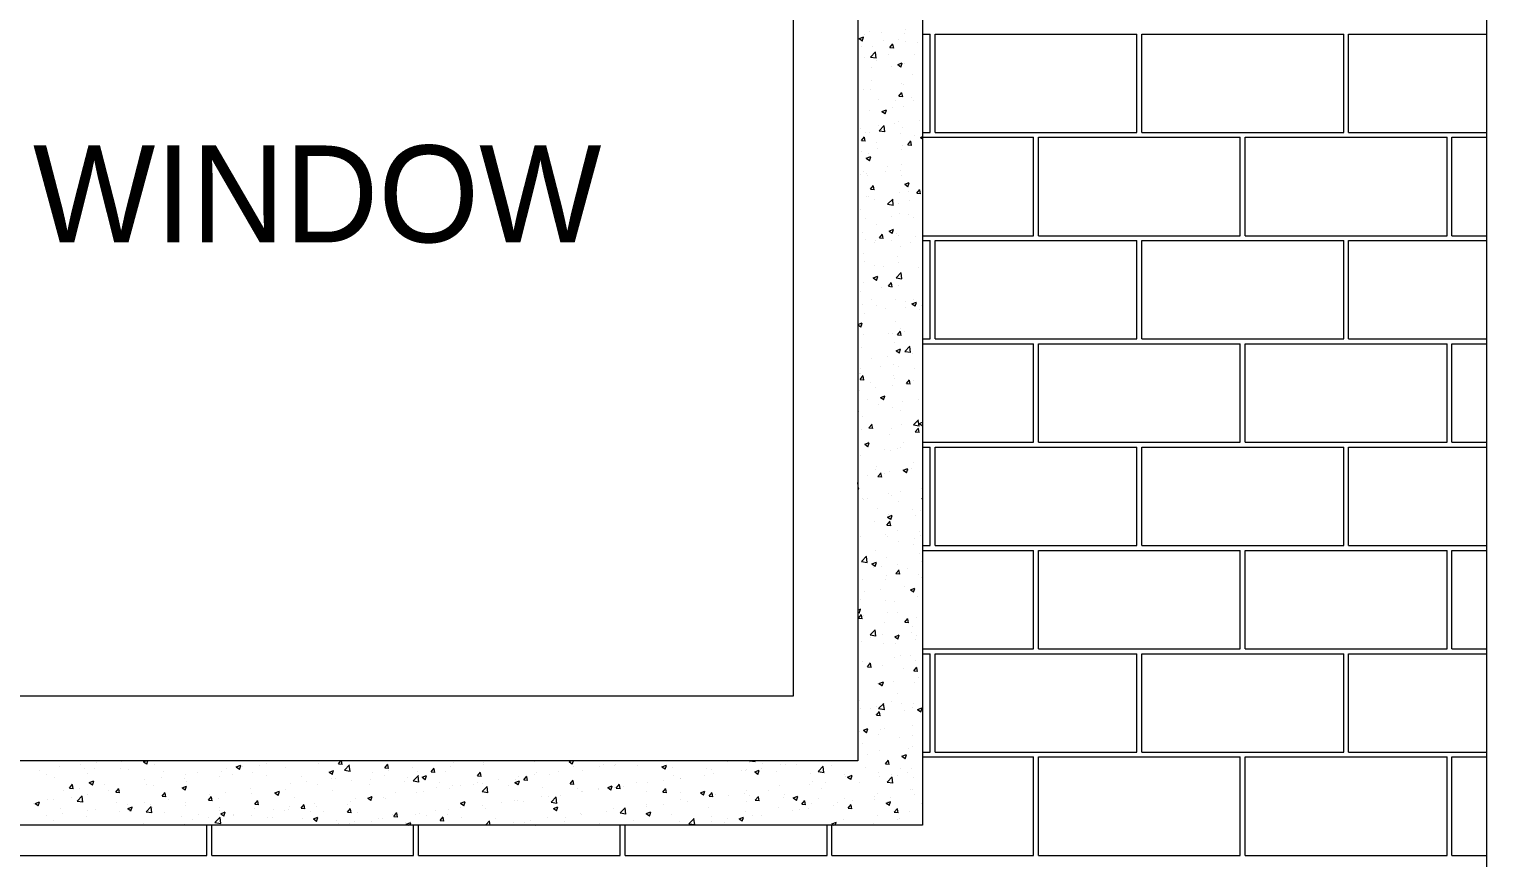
# Model space of a CAD drawing. Header units: metres. Extents: x -1560643 to -1560434, y 43491 to 43663.
# Drawn here: x -1560586.58 to -1560583.197, y 43504.627 to 43506.552 of the extents above; entities that cross this region are included whole.
import ezdxf

# ---------------------------------------------------------------- set-up
doc = ezdxf.new("R2010")
doc.units = ezdxf.units.M
doc.header["$LTSCALE"] = 750
doc.header["$MEASUREMENT"] = 0
doc.layers.get('0').update_dxf_attribs({"lineweight": 5})
doc.layers.add('BLK_1_FLR_0_DRINKING_WATER', color=7, linetype='Continuous', lineweight=5)
doc.styles.add('Romantic', font='GOTHIC.TTF')

# ---------------------------------------------------------------- blocks, each defined once
blk = doc.blocks.new('A$C52BB42CC')
for p, q in [((2362.94, 513.66), (2362.94, 713.45)), ((2305.47, 676.49), (2305.47, 570.26)), ((2311.37, 676.49), (2311.37, 564.36)), ((2299.57, 670.59), (2299.57, 576.16)), ((2306.12, 636.66), (2306.12, 636.66)), ((2306.55, 636.89), (2306.55, 636.89)), ((2307.6, 636.85), (2307.6, 636.85)), ((2309.7, 636.75), (2309.7, 636.75)), ((2309.83, 637.14), (2309.83, 637.14)), ((2311.37, 636.7), (2312.09, 636.7)), ((2312.09, 627.7), (2312.09, 636.7)), ((2312.53, 636.7), (2330.97, 636.7)), ((2312.53, 627.7), (2312.53, 636.7)), ((2330.97, 627.7), (2330.97, 636.7)), ((2331.42, 636.7), (2349.86, 636.7)), ((2331.42, 627.7), (2331.42, 636.7)), ((2349.86, 627.7), (2349.86, 636.7)), ((2350.3, 636.7), (2362.94, 636.7)), ((2350.3, 627.7), (2350.3, 636.7)), ((2305.58, 636.28), (2306, 636.44)), ((2305.58, 636.28), (2305.88, 636.08)), ((2305.77, 635.58), (2305.77, 635.58)), ((2305.87, 636.05), (2305.99, 636.41)), ((2306.78, 635.57), (2306.78, 635.57)), ((2307.79, 636.09), (2307.79, 636.09)), ((2308.4, 635.46), (2308.68, 635.8)), ((2308.4, 635.46), (2308.75, 635.43)), ((2308.75, 635.4), (2308.68, 635.77)), ((2309.21, 636.17), (2309.21, 636.17)), ((2309.81, 635.99), (2309.81, 635.99)), ((2310.94, 635.96), (2310.94, 635.96)), ((2306.04, 634.52), (2306.04, 634.52)), ((2306.63, 634.59), (2307.09, 635.07)), ((2306.63, 634.59), (2307.15, 634.51)), ((2307.15, 634.48), (2307.08, 635.04)), ((2307.19, 634.28), (2307.19, 634.28)), ((2308.28, 634.82), (2308.28, 634.82)), ((2309.11, 633.9), (2309.52, 634.06)), ((2309.39, 633.68), (2309.51, 634.03)), ((2309.74, 634.02), (2309.74, 634.02)), ((2310.63, 634.87), (2310.63, 634.87)), ((2306.71, 633.61), (2306.71, 633.61)), ((2308.52, 633.75), (2308.52, 633.75)), ((2309.11, 633.9), (2309.4, 633.71)), ((2310.45, 632.98), (2310.45, 632.98)), ((2306, 631.62), (2306, 631.62)), ((2306.64, 631.64), (2306.64, 631.64)), ((2306.73, 632.49), (2306.73, 632.49)), ((2309.22, 631.02), (2309.5, 631.36)), ((2309.44, 632.22), (2309.44, 632.22)), ((2309.57, 630.96), (2309.5, 631.33)), ((2309.67, 632.06), (2309.67, 632.06)), ((2307.37, 630.74), (2307.37, 630.74)), ((2308.9, 630.65), (2308.9, 630.65)), ((2309.22, 631.02), (2309.57, 630.99)), ((2309.6, 630.09), (2309.6, 630.09)), ((2310.38, 630.85), (2310.38, 630.85)), ((2310.52, 630.61), (2310.52, 630.61)), ((2306.57, 629.68), (2306.57, 629.68)), ((2307.67, 629.62), (2308.08, 629.78)), ((2307.67, 629.62), (2307.96, 629.43)), ((2307.96, 629.4), (2308.08, 629.75)), ((2308.62, 629.95), (2308.62, 629.95)), ((2309.2, 628.69), (2309.2, 628.69)), ((2311.06, 628.81), (2311.06, 628.81)), ((2305.75, 628.1), (2305.75, 628.1)), ((2306.2, 627.74), (2306.2, 627.74)), ((2306.49, 627.71), (2306.49, 627.71)), ((2307.35, 628.32), (2307.35, 628.32)), ((2307.41, 627.86), (2307.87, 628.34)), ((2307.41, 627.86), (2307.93, 627.78)), ((2307.93, 627.76), (2307.86, 628.32)), ((2308.83, 628.52), (2308.83, 628.52)), ((2309.35, 627.61), (2309.35, 627.61)), ((2309.52, 628.13), (2309.52, 628.13)), ((2310.61, 627.4), (2310.61, 627.4)), ((2311.37, 627.7), (2312.09, 627.7)), ((2312.53, 627.7), (2330.97, 627.7)), ((2331.42, 627.7), (2349.86, 627.7)), ((2350.3, 627.7), (2362.94, 627.7)), ((2305.8, 626.95), (2306.09, 627.29)), ((2305.8, 626.95), (2306.16, 626.92)), ((2305.8, 626), (2305.8, 626)), ((2306.15, 626.89), (2306.08, 627.26)), ((2307.17, 626.81), (2307.17, 626.81)), ((2307.27, 626.19), (2307.27, 626.19)), ((2309.45, 626.16), (2309.45, 626.16)), ((2309.51, 626.49), (2309.51, 626.49)), ((2310.04, 626.58), (2310.32, 626.92)), ((2310.04, 626.58), (2310.39, 626.55)), ((2310.38, 626.52), (2310.32, 626.89)), ((2311.19, 627.25), (2311.37, 627.32)), ((2311.19, 627.25), (2311.37, 627.13)), ((2311.37, 627.26), (2321.53, 627.26)), ((2321.53, 618.26), (2321.53, 627.26)), ((2321.97, 627.26), (2340.41, 627.26)), ((2321.97, 618.26), (2321.97, 627.26)), ((2340.41, 618.26), (2340.41, 627.26)), ((2340.86, 627.26), (2359.3, 627.26)), ((2340.86, 618.26), (2340.86, 627.26)), ((2359.3, 618.26), (2359.3, 627.26)), ((2359.74, 627.26), (2362.94, 627.26)), ((2359.74, 618.26), (2359.74, 627.26)), ((2306.23, 625.34), (2306.65, 625.5)), ((2306.23, 625.34), (2306.53, 625.15)), ((2306.42, 625.75), (2306.42, 625.75)), ((2306.52, 625.12), (2306.64, 625.47)), ((2309.42, 624.74), (2309.42, 624.74)), ((2305.72, 623.86), (2305.72, 623.86)), ((2305.98, 624.15), (2305.98, 624.15)), ((2306.29, 623.93), (2306.29, 623.93)), ((2306.35, 623.78), (2306.35, 623.78)), ((2307.96, 624.16), (2307.96, 624.16)), ((2308.2, 624.59), (2308.2, 624.59)), ((2309.38, 624.2), (2309.38, 624.2)), ((2309.44, 623.8), (2309.44, 623.8)), ((2311.35, 624.46), (2311.35, 624.46)), ((2306.62, 622.51), (2306.91, 622.85)), ((2306.62, 622.51), (2306.98, 622.48)), ((2306.97, 622.45), (2306.9, 622.82)), ((2309.31, 622.23), (2309.31, 622.23)), ((2309.76, 622.97), (2310.17, 623.13)), ((2309.76, 622.97), (2310.05, 622.77)), ((2310.05, 622.74), (2310.16, 623.1)), ((2310.13, 622.32), (2310.13, 622.32)), ((2310.86, 622.14), (2311.14, 622.48)), ((2310.86, 622.14), (2311.21, 622.11)), ((2311.2, 622.08), (2311.14, 622.45)), ((2306.28, 621.82), (2306.28, 621.82)), ((2306.4, 621.83), (2306.4, 621.83)), ((2307.03, 621.59), (2307.03, 621.59)), ((2308.19, 621.14), (2308.65, 621.61)), ((2308.19, 621.14), (2308.72, 621.05)), ((2308.71, 621.03), (2308.65, 621.59)), ((2309.18, 621.22), (2309.18, 621.22)), ((2310.18, 621.46), (2310.18, 621.46)), ((2305.74, 620.63), (2305.74, 620.63)), ((2306.21, 619.85), (2306.21, 619.85)), ((2307.15, 619.33), (2307.15, 619.33)), ((2308.58, 619.99), (2308.58, 619.99)), ((2309.24, 620.27), (2309.24, 620.27)), ((2310.06, 620.19), (2310.06, 620.19)), ((2310.59, 619.93), (2310.59, 619.93)), ((2305.88, 618.58), (2305.88, 618.58)), ((2307.44, 618.07), (2307.73, 618.41)), ((2307.44, 618.07), (2307.79, 618.04)), ((2307.79, 618.01), (2307.72, 618.38)), ((2308.32, 618.69), (2308.73, 618.85)), ((2308.32, 618.69), (2308.61, 618.49)), ((2308.61, 618.46), (2308.73, 618.82)), ((2309.03, 618.44), (2309.03, 618.44)), ((2309.17, 618.31), (2309.17, 618.31)), ((2310.74, 618.16), (2310.74, 618.16)), ((2311.37, 618.26), (2321.53, 618.26)), ((2321.97, 618.26), (2340.41, 618.26)), ((2340.86, 618.26), (2359.3, 618.26)), ((2359.74, 618.26), (2362.94, 618.26)), ((2305.96, 616.68), (2305.96, 616.68)), ((2306.14, 617.89), (2306.14, 617.89)), ((2307.03, 617.67), (2307.03, 617.67)), ((2307.12, 617.78), (2307.12, 617.78)), ((2308.5, 617.86), (2308.5, 617.86)), ((2309.4, 617.27), (2309.4, 617.27)), ((2310.27, 617.65), (2310.27, 617.65)), ((2311.37, 617.82), (2312.09, 617.82)), ((2312.09, 608.82), (2312.09, 617.82)), ((2312.53, 617.82), (2330.97, 617.82)), ((2312.53, 608.82), (2312.53, 617.82)), ((2330.97, 608.82), (2330.97, 617.82)), ((2331.42, 617.82), (2349.86, 617.82)), ((2331.42, 608.82), (2331.42, 617.82)), ((2349.86, 608.82), (2349.86, 617.82)), ((2350.3, 617.82), (2362.94, 617.82)), ((2350.3, 608.82), (2350.3, 617.82)), ((2305.47, 615.34), (2305.47, 615.34)), ((2306.06, 615.93), (2306.06, 615.93)), ((2306.95, 615.53), (2306.95, 615.53)), ((2307.85, 615.44), (2307.85, 615.44)), ((2309.09, 616.34), (2309.09, 616.34)), ((2309.19, 615.83), (2309.19, 615.83)), ((2306.88, 614.41), (2307.3, 614.57)), ((2306.88, 614.41), (2307.18, 614.21)), ((2307.17, 614.18), (2307.29, 614.54)), ((2308.97, 614.41), (2309.43, 614.89)), ((2308.97, 614.41), (2309.5, 614.33)), ((2309.02, 614.38), (2309.02, 614.38)), ((2309.49, 614.31), (2309.43, 614.87)), ((2311, 615.31), (2311, 615.31)), ((2305.72, 613.16), (2305.72, 613.16)), ((2305.99, 613.96), (2305.99, 613.96)), ((2307.63, 613.5), (2307.63, 613.5)), ((2308.26, 613.64), (2308.54, 613.97)), ((2308.26, 613.64), (2308.61, 613.6)), ((2308.61, 613.58), (2308.54, 613.95)), ((2309.16, 613.75), (2309.16, 613.75)), ((2311.36, 613.99), (2311.36, 613.99)), ((2305.92, 612), (2305.92, 612)), ((2306.7, 612.43), (2306.7, 612.43)), ((2307.13, 611.86), (2307.13, 611.86)), ((2307.95, 611.63), (2307.95, 611.63)), ((2308.95, 612.41), (2308.95, 612.41)), ((2309.81, 611.66), (2309.81, 611.66)), ((2309.85, 612.29), (2309.85, 612.29)), ((2310.41, 612.03), (2310.82, 612.19)), ((2310.41, 612.03), (2310.7, 611.84)), ((2310.57, 612.45), (2310.57, 612.45)), ((2310.7, 611.81), (2310.82, 612.16)), ((2311.1, 611.5), (2311.1, 611.5)), ((2311.29, 611.86), (2311.29, 611.86)), ((2305.47, 610.14), (2305.86, 610.29)), ((2305.47, 610.12), (2305.74, 609.93)), ((2305.74, 609.9), (2305.86, 610.26)), ((2305.85, 610.03), (2305.85, 610.03)), ((2306.08, 611.17), (2306.08, 611.17)), ((2308.88, 610.45), (2308.88, 610.45)), ((2305.53, 609.43), (2305.53, 609.43)), ((2305.95, 609.21), (2305.95, 609.21)), ((2308.26, 609.34), (2308.26, 609.34)), ((2308.68, 609.29), (2308.68, 609.29)), ((2309.08, 609.2), (2309.36, 609.54)), ((2309.08, 609.2), (2309.43, 609.17)), ((2309.43, 609.14), (2309.36, 609.51)), ((2309.39, 609.8), (2309.39, 609.8)), ((2309.73, 609.53), (2309.73, 609.53)), ((2311.37, 608.82), (2312.09, 608.82)), ((2312.53, 608.82), (2330.97, 608.82)), ((2331.42, 608.82), (2349.86, 608.82)), ((2350.3, 608.82), (2362.94, 608.82)), ((2305.78, 608.07), (2305.78, 608.07)), ((2308.81, 608.48), (2308.81, 608.48)), ((2308.97, 607.75), (2309.38, 607.91)), ((2308.97, 607.75), (2309.26, 607.56)), ((2309.26, 607.53), (2309.38, 607.88)), ((2309.76, 607.68), (2310.22, 608.16)), ((2309.76, 607.68), (2310.28, 607.6)), ((2310.28, 607.58), (2310.21, 608.14)), ((2310.42, 607.5), (2310.42, 607.5)), ((2311.37, 608.38), (2321.53, 608.38)), ((2321.53, 599.38), (2321.53, 608.38)), ((2321.97, 608.38), (2340.41, 608.38)), ((2321.97, 599.38), (2321.97, 608.38)), ((2340.41, 599.38), (2340.41, 608.38)), ((2340.86, 608.38), (2359.3, 608.38)), ((2340.86, 599.38), (2340.86, 608.38)), ((2359.3, 599.38), (2359.3, 608.38)), ((2359.74, 608.38), (2362.94, 608.38)), ((2359.74, 599.38), (2359.74, 608.38)), ((2305.71, 606.1), (2305.71, 606.1)), ((2306.7, 607.01), (2306.7, 607.01)), ((2307.53, 606.28), (2307.53, 606.28)), ((2308.18, 607.2), (2308.18, 607.2)), ((2308.74, 606.52), (2308.74, 606.52)), ((2309.14, 606.27), (2309.14, 606.27)), ((2310.68, 606.15), (2310.68, 606.15)), ((2305.62, 605.62), (2305.62, 605.62)), ((2305.67, 605.13), (2305.95, 605.47)), ((2305.67, 605.13), (2306.02, 605.1)), ((2305.7, 605.68), (2305.7, 605.68)), ((2306.01, 605.07), (2305.94, 605.44)), ((2306.63, 604.87), (2306.63, 604.87)), ((2308.77, 605.49), (2308.77, 605.49)), ((2308.86, 605.17), (2308.86, 605.17)), ((2309.9, 604.76), (2310.18, 605.1)), ((2309.9, 604.76), (2310.25, 604.73)), ((2310.25, 604.7), (2310.18, 605.07)), ((2310.56, 604.98), (2310.56, 604.98)), ((2305.63, 604.14), (2305.63, 604.14)), ((2307.12, 604.39), (2307.12, 604.39)), ((2307.54, 603.47), (2307.95, 603.63)), ((2307.54, 603.47), (2307.83, 603.28)), ((2307.82, 603.25), (2307.94, 603.6)), ((2308.66, 604.55), (2308.66, 604.55)), ((2305.56, 602.17), (2305.56, 602.17)), ((2306.36, 603.28), (2306.36, 603.28)), ((2307.31, 602.84), (2307.31, 602.84)), ((2308.59, 602.59), (2308.59, 602.59)), ((2309.37, 602.32), (2309.37, 602.32)), ((2309.51, 603.15), (2309.51, 603.15)), ((2311.04, 603.33), (2311.04, 603.33)), ((2305.93, 601.73), (2305.93, 601.73)), ((2306.48, 600.69), (2306.77, 601.03)), ((2306.48, 600.69), (2306.84, 600.66)), ((2306.83, 600.63), (2306.76, 601)), ((2309.49, 601), (2309.49, 601)), ((2310.54, 600.96), (2311, 601.44)), ((2310.54, 600.96), (2311.06, 600.88)), ((2310.96, 601.2), (2310.96, 601.2)), ((2311.06, 600.85), (2310.99, 601.41)), ((2311.06, 601.1), (2311.37, 601.22)), ((2311.06, 601.1), (2311.35, 600.9)), ((2311.35, 600.87), (2311.37, 600.94)), ((2305.49, 600.21), (2305.49, 600.21)), ((2305.76, 600.51), (2305.76, 600.51)), ((2306.1, 599.2), (2306.51, 599.35)), ((2306.45, 599.47), (2306.45, 599.47)), ((2308.36, 600.13), (2308.36, 600.13)), ((2308.52, 600.62), (2308.52, 600.62)), ((2310.72, 600.32), (2311, 600.66)), ((2310.72, 600.32), (2311.07, 600.29)), ((2311.06, 600.26), (2311, 600.63)), ((2311.37, 599.38), (2321.53, 599.38)), ((2321.97, 599.38), (2340.41, 599.38)), ((2340.86, 599.38), (2359.3, 599.38)), ((2359.74, 599.38), (2362.94, 599.38)), ((2305.68, 598.21), (2305.68, 598.21)), ((2306.1, 599.2), (2306.39, 599)), ((2306.39, 598.97), (2306.51, 599.32)), ((2307.93, 598.68), (2307.93, 598.68)), ((2308.45, 598.66), (2308.45, 598.66)), ((2309.13, 598.8), (2309.13, 598.8)), ((2309.41, 598.87), (2309.41, 598.87)), ((2309.6, 599.34), (2309.6, 599.34)), ((2311.37, 598.93), (2312.09, 598.93)), ((2312.09, 589.93), (2312.09, 598.93)), ((2312.53, 598.93), (2330.97, 598.93)), ((2312.53, 589.93), (2312.53, 598.93)), ((2330.97, 589.93), (2330.97, 598.93)), ((2331.42, 598.93), (2349.86, 598.93)), ((2331.42, 589.93), (2331.42, 598.93)), ((2349.86, 589.93), (2349.86, 598.93)), ((2350.3, 598.93), (2362.94, 598.93)), ((2350.3, 589.93), (2350.3, 598.93)), ((2307.1, 596.92), (2307.1, 596.92)), ((2307.18, 597.13), (2307.18, 597.13)), ((2308.38, 596.7), (2308.38, 596.7)), ((2309.62, 596.82), (2310.04, 596.98)), ((2309.62, 596.82), (2309.92, 596.62)), ((2309.91, 596.59), (2310.03, 596.95)), ((2310.09, 596.84), (2310.09, 596.84)), ((2310.33, 597), (2310.33, 597)), ((2310.54, 597.51), (2310.54, 597.51)), ((2311.36, 597.07), (2311.36, 597.07)), ((2305.47, 595.67), (2305.48, 595.69)), ((2305.54, 595.11), (2305.48, 595.67)), ((2306.38, 596.35), (2306.38, 596.35)), ((2307.3, 596.25), (2307.59, 596.59)), ((2307.3, 596.25), (2307.66, 596.22)), ((2307.65, 596.19), (2307.58, 596.56)), ((2307.86, 596.54), (2307.86, 596.54)), ((2305.47, 595.14), (2305.55, 595.13)), ((2305.91, 594.26), (2305.91, 594.26)), ((2306.03, 594.11), (2306.03, 594.11)), ((2306.31, 594.22), (2306.31, 594.22)), ((2308.3, 594.73), (2308.3, 594.73)), ((2308.54, 594.51), (2308.54, 594.51)), ((2309.35, 594.85), (2309.35, 594.85)), ((2311.29, 595.11), (2311.29, 595.11)), ((2311.32, 594.23), (2311.37, 594.28)), ((2311.32, 594.23), (2311.37, 594.23)), ((2307.28, 593.32), (2307.28, 593.32)), ((2308.19, 592.54), (2308.6, 592.7)), ((2308.23, 592.77), (2308.23, 592.77)), ((2309.18, 593.98), (2309.18, 593.98)), ((2310.43, 593.19), (2310.43, 593.19)), ((2311.21, 593.14), (2311.21, 593.14)), ((2306.99, 592.18), (2306.99, 592.18)), ((2308.12, 591.81), (2308.41, 592.15)), ((2308.12, 591.81), (2308.47, 591.78)), ((2308.19, 592.54), (2308.48, 592.34)), ((2308.47, 591.75), (2308.4, 592.12)), ((2308.47, 592.31), (2308.59, 592.67)), ((2310.71, 592.67), (2310.71, 592.67)), ((2305.67, 590.74), (2305.67, 590.74)), ((2308.01, 590.98), (2308.01, 590.98)), ((2308.16, 590.8), (2308.16, 590.8)), ((2309.11, 591.33), (2309.11, 591.33)), ((2309.16, 590.35), (2309.16, 590.35)), ((2310.52, 590.03), (2310.52, 590.03)), ((2310.64, 590.54), (2310.64, 590.54)), ((2311.14, 591.18), (2311.14, 591.18)), ((2311.16, 590.85), (2311.16, 590.85)), ((2305.81, 588.48), (2306.27, 588.96)), ((2306.33, 588.38), (2306.26, 588.94)), ((2307.08, 589.44), (2307.08, 589.44)), ((2308.09, 588.84), (2308.09, 588.84)), ((2311.07, 589.21), (2311.07, 589.21)), ((2311.37, 589.93), (2312.09, 589.93)), ((2311.37, 589.49), (2321.53, 589.49)), ((2312.53, 589.93), (2330.97, 589.93)), ((2321.53, 580.49), (2321.53, 589.49)), ((2321.97, 580.49), (2321.97, 589.49)), ((2321.97, 589.49), (2340.41, 589.49)), ((2331.42, 589.93), (2349.86, 589.93)), ((2340.41, 580.49), (2340.41, 589.49)), ((2340.86, 580.49), (2340.86, 589.49)), ((2340.86, 589.49), (2359.3, 589.49)), ((2350.3, 589.93), (2362.94, 589.93)), ((2359.3, 580.49), (2359.3, 589.49)), ((2359.74, 580.49), (2359.74, 589.49)), ((2359.74, 589.49), (2362.94, 589.49)), ((2305.81, 588.48), (2306.33, 588.4)), ((2306.75, 588.26), (2307.16, 588.42)), ((2306.75, 588.26), (2307.04, 588.06)), ((2306.86, 587.97), (2306.86, 587.97)), ((2307.04, 588.03), (2307.16, 588.39)), ((2307.61, 588.02), (2307.61, 588.02)), ((2308.94, 587.37), (2309.23, 587.71)), ((2308.94, 587.37), (2309.29, 587.34)), ((2309.09, 588.21), (2309.09, 588.21)), ((2309.29, 587.31), (2309.22, 587.68)), ((2309.33, 587.38), (2309.33, 587.38)), ((2310.01, 587.83), (2310.01, 587.83)), ((2311.32, 588.51), (2311.32, 588.51)), ((2305.89, 586.79), (2305.89, 586.79)), ((2308.02, 586.87), (2308.02, 586.87)), ((2308.11, 587.17), (2308.11, 587.17)), ((2309.77, 586.18), (2309.77, 586.18)), ((2310.27, 585.88), (2310.69, 586.04)), ((2311, 587.25), (2311, 587.25)), ((2311.26, 587.04), (2311.26, 587.04)), ((2305.69, 584.97), (2305.69, 584.97)), ((2306.06, 585.69), (2306.06, 585.69)), ((2307.53, 585.88), (2307.53, 585.88)), ((2307.95, 584.91), (2307.95, 584.91)), ((2308.84, 584.83), (2308.84, 584.83)), ((2310.27, 585.88), (2310.57, 585.69)), ((2310.56, 585.66), (2310.68, 586.01)), ((2310.93, 585.29), (2310.93, 585.29)), ((2305.47, 584.04), (2305.73, 584.14)), ((2305.47, 583.88), (2305.61, 583.78)), ((2305.53, 583.3), (2305.81, 583.64)), ((2305.6, 583.75), (2305.72, 584.11)), ((2305.87, 583.24), (2305.81, 583.61)), ((2305.98, 583.56), (2305.98, 583.56)), ((2308.22, 583.85), (2308.22, 583.85)), ((2309.09, 583.86), (2309.09, 583.86)), ((2305.53, 583.3), (2305.88, 583.27)), ((2305.65, 583.27), (2305.65, 583.27)), ((2306.59, 581.76), (2307.05, 582.24)), ((2307.11, 581.65), (2307.04, 582.22)), ((2307.87, 582.94), (2307.87, 582.94)), ((2309.76, 582.93), (2310.04, 583.27)), ((2309.76, 582.93), (2310.11, 582.9)), ((2310.11, 582.87), (2310.04, 583.24)), ((2310.5, 582.56), (2310.5, 582.56)), ((2310.86, 583.32), (2310.86, 583.32)), ((2305.78, 581.16), (2305.78, 581.16)), ((2306.59, 581.76), (2307.11, 581.68)), ((2306.66, 581.52), (2306.66, 581.52)), ((2307.06, 581.97), (2307.06, 581.97)), ((2307.69, 581.82), (2307.69, 581.82)), ((2307.8, 580.98), (2307.8, 580.98)), ((2308.84, 581.6), (2309.25, 581.76)), ((2308.84, 581.6), (2309.13, 581.41)), ((2308.93, 581.02), (2308.93, 581.02)), ((2309.13, 581.38), (2309.25, 581.73)), ((2310.39, 582.01), (2310.39, 582.01)), ((2310.78, 581.36), (2310.78, 581.36)), ((2310.84, 581.68), (2310.84, 581.68)), ((2308.84, 579.69), (2308.84, 579.69)), ((2309.32, 579.9), (2309.32, 579.9)), ((2310.32, 579.88), (2310.32, 579.88)), ((2310.71, 579.39), (2310.71, 579.39)), ((2311.37, 580.49), (2321.53, 580.49)), ((2311.37, 580.05), (2312.09, 580.05)), ((2312.09, 571.05), (2312.09, 580.05)), ((2312.53, 580.05), (2330.97, 580.05)), ((2312.53, 571.05), (2312.53, 580.05)), ((2321.97, 580.49), (2340.41, 580.49)), ((2330.97, 571.05), (2330.97, 580.05)), ((2331.42, 580.05), (2349.86, 580.05)), ((2331.42, 571.05), (2331.42, 580.05)), ((2340.86, 580.49), (2359.3, 580.49)), ((2349.86, 571.05), (2349.86, 580.05)), ((2350.3, 580.05), (2362.94, 580.05)), ((2350.3, 571.05), (2350.3, 580.05)), ((2359.74, 580.49), (2362.94, 580.49)), ((2305.88, 579.31), (2305.88, 579.31)), ((2306.35, 578.86), (2306.63, 579.2)), ((2306.35, 578.86), (2306.7, 578.83)), ((2306.51, 578.82), (2306.51, 578.82)), ((2306.69, 578.8), (2306.62, 579.17)), ((2307.73, 579.01), (2307.73, 579.01)), ((2309.66, 578.68), (2309.66, 578.68)), ((2310.58, 578.49), (2310.86, 578.83)), ((2310.58, 578.49), (2310.93, 578.46)), ((2310.93, 578.43), (2310.86, 578.8)), ((2307.29, 577.36), (2307.29, 577.36)), ((2307.4, 577.33), (2307.81, 577.48)), ((2307.4, 577.33), (2307.69, 577.13)), ((2307.66, 577.05), (2307.66, 577.05)), ((2307.69, 577.1), (2307.81, 577.45)), ((2308.76, 577.55), (2308.76, 577.55)), ((2310.64, 577.43), (2310.64, 577.43)), ((2311, 577.85), (2311, 577.85)), ((2299.57, 576.16), (2216.95, 576.16)), ((2305.63, 575.79), (2305.63, 575.79)), ((2307.37, 575.03), (2307.83, 575.51)), ((2307.89, 574.93), (2307.82, 575.49)), ((2308.52, 575.67), (2308.52, 575.67)), ((2309.07, 576.38), (2309.07, 576.38)), ((2309.45, 575.52), (2309.45, 575.52)), ((2310.57, 575.46), (2310.57, 575.46)), ((2305.73, 575.03), (2305.73, 575.03)), ((2306.61, 575.01), (2306.61, 575.01)), ((2307.05, 574.5), (2307.05, 574.5)), ((2307.16, 574.42), (2307.45, 574.76)), ((2307.16, 574.42), (2307.52, 574.39)), ((2307.21, 575.23), (2307.21, 575.23)), ((2307.37, 575.03), (2307.9, 574.95)), ((2307.51, 574.36), (2307.44, 574.73)), ((2307.59, 575.08), (2307.59, 575.08)), ((2309.76, 574.88), (2309.76, 574.88)), ((2310.49, 575.09), (2310.49, 575.09)), ((2310.92, 574.95), (2311.34, 575.11)), ((2310.92, 574.95), (2311.22, 574.75)), ((2311.21, 574.72), (2311.33, 575.08)), ((2305.66, 572.9), (2305.66, 572.9)), ((2305.97, 573.05), (2306.38, 573.2)), ((2305.97, 573.05), (2306.26, 572.85)), ((2306.25, 572.82), (2306.37, 573.18)), ((2307.52, 573.12), (2307.52, 573.12)), ((2307.89, 573.19), (2307.89, 573.19)), ((2310.5, 573.5), (2310.5, 573.5)), ((2305.86, 571.84), (2305.86, 571.84)), ((2307.34, 572.67), (2307.34, 572.67)), ((2309.3, 572.43), (2309.3, 572.43)), ((2310.42, 571.53), (2310.42, 571.53)), ((2310.49, 572.54), (2310.49, 572.54)), ((2305.47, 570.26), (2211.04, 570.26)), ((2235.92, 570.09), (2235.92, 570.09)), ((2238.23, 570.15), (2238.23, 570.15)), ((2240.2, 570.17), (2240.43, 570.26)), ((2240.2, 570.17), (2240.5, 569.97)), ((2240.49, 569.94), (2240.6, 570.26)), ((2258.01, 569.99), (2258.23, 570.26)), ((2258.35, 569.93), (2258.29, 570.26)), ((2268.54, 570.13), (2268.54, 570.13)), ((2271.28, 570.14), (2271.28, 570.14)), ((2275.93, 570.19), (2275.93, 570.19)), ((2279.08, 570.06), (2279.08, 570.06)), ((2279.09, 570.18), (2279.28, 570.26)), ((2279.09, 570.18), (2279.38, 569.99)), ((2279.37, 569.96), (2279.48, 570.26)), ((2285.58, 570.25), (2285.58, 570.25)), ((2286.33, 570.23), (2286.33, 570.23)), ((2293.59, 570.19), (2293.59, 570.19)), ((2295.53, 570.07), (2295.53, 570.07)), ((2295.57, 570.26), (2296.08, 570.18)), ((2296.08, 570.16), (2296.06, 570.26)), ((2296.74, 570.05), (2296.74, 570.05)), ((2306.34, 570.87), (2306.34, 570.87)), ((2307.44, 571.16), (2307.44, 571.16)), ((2307.98, 569.99), (2308.27, 570.32)), ((2308.33, 569.93), (2308.26, 570.3)), ((2309.49, 570.67), (2309.9, 570.83)), ((2309.49, 570.67), (2309.78, 570.47)), ((2309.78, 570.44), (2309.9, 570.8)), ((2310.07, 571.36), (2310.07, 571.36)), ((2311.37, 571.05), (2312.09, 571.05)), ((2311.37, 570.61), (2321.53, 570.61)), ((2312.53, 571.05), (2330.97, 571.05)), ((2321.53, 561.61), (2321.53, 570.61)), ((2321.97, 570.61), (2340.41, 570.61)), ((2321.97, 561.61), (2321.97, 570.61)), ((2331.42, 571.05), (2349.86, 571.05)), ((2340.41, 561.61), (2340.41, 570.61)), ((2340.86, 570.61), (2359.3, 570.61)), ((2340.86, 561.61), (2340.86, 570.61)), ((2350.3, 571.05), (2362.94, 571.05)), ((2359.3, 561.61), (2359.3, 570.61)), ((2359.74, 570.61), (2362.94, 570.61)), ((2359.74, 561.61), (2359.74, 570.61)), ((2230.72, 569.4), (2230.72, 569.4)), ((2231.35, 568.97), (2231.35, 568.97)), ((2232.56, 569.72), (2232.56, 569.72)), ((2234.44, 569.89), (2234.44, 569.89)), ((2234.79, 569.56), (2234.79, 569.56)), ((2235.12, 569.13), (2235.12, 569.13)), ((2235.71, 569.58), (2235.71, 569.58)), ((2238.1, 569.51), (2238.1, 569.51)), ((2238.86, 569.45), (2238.86, 569.45)), ((2241.17, 569.95), (2241.17, 569.95)), ((2241.81, 568.74), (2241.81, 568.74)), ((2242.01, 569.32), (2242.01, 569.32)), ((2244.04, 569.03), (2244.04, 569.03)), ((2245.16, 569.18), (2245.16, 569.18)), ((2247.11, 568.78), (2247.11, 568.78)), ((2247.37, 569.27), (2247.37, 569.27)), ((2247.77, 569.52), (2247.77, 569.52)), ((2248.31, 569.05), (2248.31, 569.05)), ((2248.68, 569.7), (2249.1, 569.86)), ((2248.68, 569.7), (2248.98, 569.5)), ((2248.97, 569.47), (2249.09, 569.83)), ((2249.25, 569.72), (2249.25, 569.72)), ((2250.17, 569.22), (2250.17, 569.22)), ((2250.81, 569.86), (2250.81, 569.86)), ((2251.46, 568.92), (2251.46, 568.92)), ((2251.48, 570.01), (2251.48, 570.01)), ((2253.2, 569.63), (2253.2, 569.63)), ((2254.61, 568.78), (2254.61, 568.78)), ((2256.18, 570.01), (2256.18, 570.01)), ((2257.16, 569.23), (2257.58, 569.38)), ((2257.16, 569.23), (2257.46, 569.03)), ((2257.45, 569), (2257.57, 569.36)), ((2258.01, 569.99), (2258.36, 569.96)), ((2258.55, 569.4), (2259.01, 569.88)), ((2258.55, 569.4), (2259.07, 569.32)), ((2259.07, 569.29), (2259, 569.85)), ((2261.1, 569.16), (2261.1, 569.16)), ((2262.21, 568.91), (2262.21, 568.91)), ((2262.24, 569.62), (2262.52, 569.96)), ((2262.24, 569.62), (2262.59, 569.59)), ((2262.59, 569.56), (2262.52, 569.93)), ((2262.57, 569.35), (2262.57, 569.35)), ((2264.81, 569.64), (2264.81, 569.64)), ((2264.85, 568.42), (2265.31, 568.9)), ((2265.19, 569.28), (2265.19, 569.28)), ((2265.37, 568.32), (2265.3, 568.88)), ((2265.65, 568.75), (2266.06, 568.91)), ((2265.65, 568.75), (2265.94, 568.56)), ((2265.93, 568.53), (2266.05, 568.88)), ((2266.47, 569.25), (2266.76, 569.59)), ((2266.47, 569.25), (2266.83, 569.22)), ((2266.82, 569.19), (2266.75, 569.56)), ((2267.77, 569.29), (2267.77, 569.29)), ((2268.25, 569.73), (2268.25, 569.73)), ((2270.71, 568.88), (2270.99, 569.22)), ((2270.71, 568.88), (2271.06, 568.85)), ((2271.05, 568.82), (2270.99, 569.19)), ((2271.22, 569.88), (2271.22, 569.88)), ((2274.42, 568.79), (2274.42, 568.79)), ((2274.94, 568.51), (2275.22, 568.85)), ((2275.29, 568.45), (2275.22, 568.82)), ((2275.9, 568.98), (2275.9, 568.98)), ((2276.07, 569.18), (2276.07, 569.18)), ((2277.26, 569), (2277.26, 569)), ((2278.14, 569.28), (2278.14, 569.28)), ((2279.51, 569.77), (2279.51, 569.77)), ((2280.29, 569.41), (2280.29, 569.41)), ((2281.86, 569.77), (2281.86, 569.77)), ((2282.23, 569.93), (2282.23, 569.93)), ((2283.27, 569.79), (2283.27, 569.79)), ((2283.34, 569.96), (2283.34, 569.96)), ((2285.38, 569.79), (2285.38, 569.79)), ((2287.57, 569.71), (2287.98, 569.87)), ((2287.57, 569.71), (2287.86, 569.51)), ((2287.86, 569.48), (2287.98, 569.84)), ((2288.53, 569.66), (2288.53, 569.66)), ((2288.65, 568.89), (2288.65, 568.89)), ((2291.46, 568.91), (2291.46, 568.91)), ((2291.68, 569.53), (2291.68, 569.53)), ((2292.09, 569.48), (2292.09, 569.48)), ((2292.27, 569.06), (2292.27, 569.06)), ((2294.83, 569.39), (2294.83, 569.39)), ((2295.19, 569.4), (2295.19, 569.4)), ((2295.34, 569.5), (2295.34, 569.5)), ((2296.05, 569.24), (2296.46, 569.4)), ((2296.05, 569.24), (2296.34, 569.04)), ((2296.34, 569.01), (2296.46, 569.37)), ((2296.67, 569.59), (2296.67, 569.59)), ((2297.99, 569.26), (2297.99, 569.26)), ((2298.37, 569.92), (2298.37, 569.92)), ((2298.9, 569.89), (2298.9, 569.89)), ((2299.89, 569.92), (2299.89, 569.92)), ((2301.14, 569.13), (2301.14, 569.13)), ((2301.85, 569.28), (2302.31, 569.76)), ((2301.85, 569.28), (2302.38, 569.2)), ((2302.37, 569.18), (2302.31, 569.74)), ((2303.04, 569.79), (2303.04, 569.79)), ((2304.29, 568.99), (2304.29, 568.99)), ((2304.34, 568.78), (2304.34, 568.78)), ((2304.53, 568.77), (2304.94, 568.93)), ((2304.53, 568.77), (2304.82, 568.57)), ((2304.82, 568.54), (2304.94, 568.9)), ((2306.19, 569.65), (2306.19, 569.65)), ((2307.37, 569.19), (2307.37, 569.19)), ((2307.44, 568.86), (2307.44, 568.86)), ((2307.98, 569.99), (2308.34, 569.95)), ((2308.15, 568.31), (2308.61, 568.79)), ((2308.52, 569.03), (2308.52, 569.03)), ((2308.67, 568.2), (2308.61, 568.76)), ((2309.06, 568.91), (2309.06, 568.91)), ((2309.34, 569.52), (2309.34, 569.52)), ((2309.99, 569.22), (2309.99, 569.22)), ((2310.35, 569.57), (2310.35, 569.57)), ((2310.59, 568.73), (2310.59, 568.73)), ((2232.09, 568.71), (2232.09, 568.71)), ((2232.89, 567.57), (2232.89, 567.57)), ((2233.43, 567.77), (2233.71, 568.11)), ((2233.43, 567.77), (2233.78, 567.74)), ((2233.78, 567.71), (2233.71, 568.08)), ((2234.37, 567.76), (2234.37, 567.76)), ((2235.24, 568.27), (2235.66, 568.43)), ((2235.24, 568.27), (2235.54, 568.07)), ((2235.53, 568.04), (2235.65, 568.4)), ((2236.6, 568.05), (2236.6, 568.05)), ((2237.04, 567.5), (2237.04, 567.5)), ((2237.66, 567.4), (2237.95, 567.74)), ((2237.66, 567.4), (2238.01, 567.37)), ((2238.01, 567.34), (2237.94, 567.71)), ((2238.03, 567.54), (2238.03, 567.54)), ((2240.33, 568.54), (2240.33, 568.54)), ((2240.48, 568.09), (2240.48, 568.09)), ((2241.1, 567.98), (2241.1, 567.98)), ((2243.72, 567.8), (2244.14, 567.95)), ((2243.72, 567.8), (2244.02, 567.6)), ((2243.93, 568.68), (2243.93, 568.68)), ((2244.01, 567.57), (2244.13, 567.93)), ((2244.13, 568.4), (2244.13, 568.4)), ((2247.7, 567.39), (2247.7, 567.39)), ((2249.93, 567.69), (2249.93, 567.69)), ((2252.21, 567.32), (2252.62, 567.48)), ((2252.49, 567.1), (2252.61, 567.45)), ((2253.13, 567.67), (2253.13, 567.67)), ((2253.66, 568.18), (2253.66, 568.18)), ((2255.13, 568.37), (2255.13, 568.37)), ((2256.11, 568.05), (2256.11, 568.05)), ((2257.37, 568.66), (2257.37, 568.66)), ((2257.45, 567.52), (2257.45, 567.52)), ((2257.76, 568.65), (2257.76, 568.65)), ((2259.18, 568.49), (2259.18, 568.49)), ((2260.89, 568.11), (2260.89, 568.11)), ((2260.91, 568.52), (2260.91, 568.52)), ((2264.06, 568.38), (2264.06, 568.38)), ((2264.33, 568.7), (2264.33, 568.7)), ((2264.85, 568.42), (2265.37, 568.34)), ((2265.75, 567.41), (2265.75, 567.41)), ((2266.98, 567.81), (2266.98, 567.81)), ((2267.21, 568.25), (2267.21, 568.25)), ((2268.18, 567.76), (2268.18, 567.76)), ((2268.46, 568), (2268.46, 568)), ((2269.19, 568), (2269.19, 568)), ((2270.36, 568.12), (2270.36, 568.12)), ((2270.7, 568.3), (2270.7, 568.3)), ((2271.15, 567.44), (2271.61, 567.92)), ((2271.15, 567.44), (2271.67, 567.36)), ((2271.21, 568.18), (2271.21, 568.18)), ((2271.67, 567.34), (2271.6, 567.9)), ((2272.63, 568.59), (2272.63, 568.59)), ((2273.51, 567.98), (2273.51, 567.98)), ((2274.13, 568.28), (2274.54, 568.44)), ((2274.13, 568.28), (2274.42, 568.08)), ((2274.19, 568.55), (2274.19, 568.55)), ((2274.42, 568.05), (2274.54, 568.41)), ((2274.94, 568.51), (2275.29, 568.48)), ((2276.66, 567.85), (2276.66, 567.85)), ((2279.17, 568.14), (2279.46, 568.48)), ((2279.17, 568.14), (2279.52, 568.11)), ((2279.52, 568.08), (2279.45, 568.45)), ((2279.82, 567.72), (2279.82, 567.72)), ((2280.22, 567.45), (2280.22, 567.45)), ((2280.31, 567.44), (2280.31, 567.44)), ((2281.77, 567.71), (2281.77, 567.71)), ((2281.79, 567.63), (2281.79, 567.63)), ((2282.61, 567.81), (2283.02, 567.97)), ((2282.61, 567.81), (2282.9, 567.61)), ((2282.9, 567.58), (2283.02, 567.94)), ((2282.97, 567.59), (2282.97, 567.59)), ((2283.2, 567.83), (2283.2, 567.83)), ((2283.4, 567.77), (2283.69, 568.11)), ((2283.4, 567.77), (2283.76, 567.74)), ((2283.75, 567.71), (2283.68, 568.08)), ((2284.02, 567.93), (2284.02, 567.93)), ((2285.21, 568.3), (2285.21, 568.3)), ((2286.12, 567.45), (2286.12, 567.45)), ((2286.26, 568.27), (2286.26, 568.27)), ((2287.64, 567.4), (2287.92, 567.74)), ((2287.64, 567.4), (2287.99, 567.37)), ((2287.75, 568.42), (2287.75, 568.42)), ((2287.99, 567.34), (2287.92, 567.71)), ((2289.23, 568.61), (2289.23, 568.61)), ((2289.29, 568.68), (2289.29, 568.68)), ((2291.09, 567.34), (2291.5, 567.49)), ((2291.38, 567.11), (2291.5, 567.47)), ((2295.27, 567.54), (2295.27, 567.54)), ((2297.35, 567.56), (2297.35, 567.56)), ((2298.3, 567.96), (2298.3, 567.96)), ((2301.08, 568.05), (2301.08, 568.05)), ((2301.28, 568.33), (2301.28, 568.33)), ((2302.17, 567.73), (2302.17, 567.73)), ((2302.55, 568.24), (2302.55, 568.24)), ((2304.79, 568.54), (2304.79, 568.54)), ((2305.61, 568.32), (2305.61, 568.32)), ((2308.15, 568.31), (2308.68, 568.23)), ((2310.28, 567.6), (2310.28, 567.6)), ((2310.47, 567.61), (2310.47, 567.61)), ((2230.16, 566.32), (2230.16, 566.32)), ((2230.29, 566.36), (2230.7, 566.52)), ((2230.29, 566.36), (2230.58, 566.17)), ((2230.57, 566.14), (2230.69, 566.49)), ((2231.41, 566.7), (2231.41, 566.7)), ((2232.02, 566.75), (2232.02, 566.75)), ((2233.6, 566.91), (2233.6, 566.91)), ((2234.14, 566.58), (2234.6, 567.06)), ((2234.14, 566.58), (2234.66, 566.5)), ((2234.56, 566.57), (2234.56, 566.57)), ((2234.66, 566.47), (2234.59, 567.03)), ((2235.05, 567.16), (2235.05, 567.16)), ((2237.71, 566.43), (2237.71, 566.43)), ((2238.78, 566.22), (2238.78, 566.22)), ((2240.26, 566.41), (2240.26, 566.41)), ((2240.44, 565.6), (2240.9, 566.08)), ((2240.86, 566.3), (2240.86, 566.3)), ((2240.96, 565.5), (2240.89, 566.06)), ((2241.89, 567.03), (2242.18, 567.37)), ((2241.89, 567.03), (2242.25, 567)), ((2242.24, 566.97), (2242.17, 567.34)), ((2242.49, 566.71), (2242.49, 566.71)), ((2244.01, 566.17), (2244.01, 566.17)), ((2244.05, 566.43), (2244.05, 566.43)), ((2246.13, 566.66), (2246.41, 567)), ((2246.13, 566.66), (2246.48, 566.63)), ((2246.22, 567.2), (2246.22, 567.2)), ((2246.48, 566.6), (2246.41, 566.97)), ((2247.04, 566.81), (2247.04, 566.81)), ((2250.1, 567.25), (2250.1, 567.25)), ((2250.36, 566.29), (2250.64, 566.63)), ((2250.36, 566.29), (2250.71, 566.26)), ((2250.57, 566.34), (2250.57, 566.34)), ((2250.71, 566.23), (2250.64, 566.6)), ((2252.21, 567.32), (2252.5, 567.12)), ((2254.01, 566.93), (2254.01, 566.93)), ((2254.59, 565.92), (2254.88, 566.26)), ((2254.94, 565.86), (2254.87, 566.23)), ((2255.82, 566.34), (2255.82, 566.34)), ((2256.04, 566.08), (2256.04, 566.08)), ((2258.86, 566.23), (2258.86, 566.23)), ((2259.1, 566.53), (2259.1, 566.53)), ((2259.54, 566.83), (2259.54, 566.83)), ((2260.69, 566.85), (2261.1, 567.01)), ((2260.69, 566.85), (2260.98, 566.65)), ((2260.98, 566.62), (2261.1, 566.98)), ((2261.02, 567.02), (2261.02, 567.02)), ((2262.14, 566.94), (2262.14, 566.94)), ((2262.3, 566.82), (2262.3, 566.82)), ((2263.26, 567.32), (2263.26, 567.32)), ((2265.12, 567.32), (2265.12, 567.32)), ((2269.17, 566.38), (2269.58, 566.54)), ((2269.17, 566.38), (2269.46, 566.18)), ((2269.46, 566.15), (2269.58, 566.51)), ((2271.14, 566.21), (2271.14, 566.21)), ((2272.87, 566.46), (2272.87, 566.46)), ((2274.12, 566.59), (2274.12, 566.59)), ((2274.35, 566.65), (2274.35, 566.65)), ((2274.88, 566.52), (2274.88, 566.52)), ((2276.58, 566.95), (2276.58, 566.95)), ((2277.19, 567.03), (2277.19, 567.03)), ((2277.44, 566.47), (2277.9, 566.95)), ((2277.44, 566.47), (2277.97, 566.39)), ((2277.65, 565.9), (2278.06, 566.06)), ((2277.96, 566.36), (2277.9, 566.92)), ((2278.32, 567.11), (2278.32, 567.11)), ((2286.19, 566.3), (2286.19, 566.3)), ((2286.2, 566.09), (2286.2, 566.09)), ((2287.68, 566.28), (2287.68, 566.28)), ((2289.22, 566.72), (2289.22, 566.72)), ((2289.27, 567.32), (2289.27, 567.32)), ((2289.91, 566.58), (2289.91, 566.58)), ((2291.09, 567.34), (2291.38, 567.14)), ((2291.87, 567.03), (2292.15, 567.37)), ((2291.87, 567.03), (2292.22, 567)), ((2292.22, 566.97), (2292.15, 567.34)), ((2292.2, 567.1), (2292.2, 567.1)), ((2292.42, 567.19), (2292.42, 567.19)), ((2293.64, 567.07), (2293.64, 567.07)), ((2295.11, 567.26), (2295.11, 567.26)), ((2295.29, 566.55), (2295.29, 566.55)), ((2295.57, 567.05), (2295.57, 567.05)), ((2296.1, 566.66), (2296.39, 567)), ((2296.1, 566.66), (2296.46, 566.63)), ((2296.45, 566.6), (2296.38, 566.97)), ((2298.72, 566.92), (2298.72, 566.92)), ((2298.73, 567.14), (2298.73, 567.14)), ((2299.57, 566.86), (2299.98, 567.02)), ((2299.57, 566.86), (2299.86, 566.66)), ((2299.86, 566.64), (2299.98, 566.99)), ((2300.34, 566.29), (2300.62, 566.63)), ((2300.34, 566.29), (2300.69, 566.26)), ((2300.68, 566.23), (2300.62, 566.6)), ((2301.2, 566.37), (2301.2, 566.37)), ((2301.87, 566.79), (2301.87, 566.79)), ((2303.24, 566.21), (2303.24, 566.21)), ((2303.59, 566.43), (2303.59, 566.43)), ((2304.27, 566.81), (2304.27, 566.81)), ((2304.57, 565.92), (2304.85, 566.26)), ((2304.92, 565.86), (2304.85, 566.23)), ((2305.02, 566.65), (2305.02, 566.65)), ((2306.96, 566.7), (2306.96, 566.7)), ((2307.03, 567.02), (2307.03, 567.02)), ((2307.3, 567.23), (2307.3, 567.23)), ((2308.05, 566.39), (2308.47, 566.55)), ((2308.05, 566.39), (2308.35, 566.19)), ((2308.17, 566.52), (2308.17, 566.52)), ((2308.34, 566.16), (2308.46, 566.52)), ((2308.44, 566.9), (2308.44, 566.9)), ((2310.68, 567.19), (2310.68, 567.19)), ((2311.32, 566.39), (2311.32, 566.39)), ((2231.34, 565.24), (2231.34, 565.24)), ((2231.95, 564.78), (2231.95, 564.78)), ((2232.66, 565.91), (2232.66, 565.91)), ((2232.82, 565.43), (2232.82, 565.43)), ((2234.98, 565.2), (2234.98, 565.2)), ((2235.05, 565.73), (2235.05, 565.73)), ((2235.81, 565.77), (2235.81, 565.77)), ((2237.96, 565.58), (2237.96, 565.58)), ((2238.77, 565.89), (2239.18, 566.05)), ((2238.77, 565.89), (2239.06, 565.69)), ((2238.96, 565.64), (2238.96, 565.64)), ((2239.05, 565.67), (2239.17, 566.02)), ((2240.44, 565.6), (2240.96, 565.52)), ((2241.02, 566.02), (2241.02, 566.02)), ((2242.11, 565.51), (2242.11, 565.51)), ((2243.68, 565.16), (2243.68, 565.16)), ((2244.67, 564.87), (2244.67, 564.87)), ((2245.26, 565.37), (2245.26, 565.37)), ((2246.14, 565.06), (2246.14, 565.06)), ((2246.73, 564.63), (2247.19, 565.1)), ((2246.96, 564.85), (2246.96, 564.85)), ((2247.12, 565.75), (2247.12, 565.75)), ((2247.16, 566.03), (2247.16, 566.03)), ((2247.25, 564.52), (2247.19, 565.08)), ((2247.25, 565.42), (2247.66, 565.58)), ((2247.25, 565.42), (2247.54, 565.22)), ((2247.54, 565.19), (2247.66, 565.55)), ((2248.38, 565.36), (2248.38, 565.36)), ((2248.41, 565.24), (2248.41, 565.24)), ((2250.03, 565.29), (2250.03, 565.29)), ((2250.31, 565.9), (2250.31, 565.9)), ((2251.56, 565.11), (2251.56, 565.11)), ((2251.98, 565.04), (2251.98, 565.04)), ((2252.11, 565.85), (2252.11, 565.85)), ((2253.06, 565.71), (2253.06, 565.71)), ((2253.46, 565.77), (2253.46, 565.77)), ((2253.58, 566.04), (2253.58, 566.04)), ((2254.59, 565.92), (2254.95, 565.89)), ((2254.71, 564.97), (2254.71, 564.97)), ((2255.42, 565.63), (2255.42, 565.63)), ((2255.73, 564.95), (2256.14, 565.11)), ((2255.73, 564.95), (2256.02, 564.75)), ((2256.02, 564.72), (2256.14, 565.08)), ((2256.61, 565.63), (2256.61, 565.63)), ((2257.86, 564.84), (2257.86, 564.84)), ((2258.83, 565.55), (2259.11, 565.89)), ((2258.83, 565.55), (2259.18, 565.52)), ((2259.17, 565.49), (2259.11, 565.86)), ((2259.76, 565.5), (2259.76, 565.5)), ((2261.7, 564.99), (2261.7, 564.99)), ((2262.06, 564.98), (2262.06, 564.98)), ((2262.91, 565.37), (2262.91, 565.37)), ((2263.06, 565.18), (2263.34, 565.52)), ((2263.06, 565.18), (2263.41, 565.15)), ((2263.41, 565.12), (2263.34, 565.49)), ((2264.56, 564.75), (2264.56, 564.75)), ((2265.04, 565.35), (2265.04, 565.35)), ((2265.43, 565.48), (2265.43, 565.48)), ((2266.06, 565.24), (2266.06, 565.24)), ((2266.91, 565.67), (2266.91, 565.67)), ((2267.29, 564.81), (2267.58, 565.15)), ((2267.29, 564.81), (2267.64, 564.78)), ((2267.64, 564.75), (2267.57, 565.12)), ((2268, 565.34), (2268, 565.34)), ((2268.11, 565.8), (2268.11, 565.8)), ((2269.14, 565.97), (2269.14, 565.97)), ((2269.21, 565.1), (2269.21, 565.1)), ((2271.44, 565.93), (2271.44, 565.93)), ((2271.52, 564.44), (2271.81, 564.78)), ((2271.87, 564.38), (2271.8, 564.75)), ((2272.37, 564.97), (2272.37, 564.97)), ((2275.52, 564.84), (2275.52, 564.84)), ((2277.11, 565.07), (2277.11, 565.07)), ((2277.65, 565.9), (2277.94, 565.71)), ((2277.94, 565.68), (2278.06, 566.03)), ((2278.76, 565.11), (2278.76, 565.11)), ((2280.14, 565.48), (2280.14, 565.48)), ((2280.24, 565.31), (2280.24, 565.31)), ((2282.47, 565.6), (2282.47, 565.6)), ((2283.12, 565.86), (2283.12, 565.86)), ((2283.74, 565.49), (2284.2, 565.97)), ((2283.74, 565.49), (2284.27, 565.41)), ((2284.26, 565.39), (2284.2, 565.95)), ((2284.96, 564.77), (2284.96, 564.77)), ((2286.13, 565.43), (2286.54, 565.59)), ((2286.13, 565.43), (2286.42, 565.23)), ((2286.42, 565.21), (2286.54, 565.56)), ((2288.41, 565.37), (2288.41, 565.37)), ((2289.15, 564.75), (2289.15, 564.75)), ((2290.04, 564.51), (2290.5, 564.99)), ((2290.56, 564.41), (2290.49, 564.97)), ((2291.85, 565.96), (2291.85, 565.96)), ((2292.08, 564.74), (2292.08, 564.74)), ((2292.13, 565.13), (2292.13, 565.13)), ((2293.56, 564.94), (2293.56, 564.94)), ((2294.61, 564.96), (2295.03, 565.12)), ((2294.61, 564.96), (2294.91, 564.76)), ((2294.9, 564.73), (2295.02, 565.09)), ((2295.19, 565.58), (2295.19, 565.58)), ((2295.8, 565.23), (2295.8, 565.23)), ((2296.7, 565.25), (2296.7, 565.25)), ((2298.22, 565.99), (2298.22, 565.99)), ((2299.52, 565.72), (2299.52, 565.72)), ((2300.15, 565.84), (2300.15, 565.84)), ((2301, 565.92), (2301, 565.92)), ((2304.2, 564.85), (2304.2, 564.85)), ((2304.57, 565.92), (2304.92, 565.89)), ((2307.23, 565.26), (2307.23, 565.26)), ((2308.8, 565.55), (2309.09, 565.89)), ((2308.8, 565.55), (2309.15, 565.52)), ((2309.15, 565.49), (2309.08, 565.86)), ((2309.12, 564.86), (2309.12, 564.86)), ((2309.28, 564.96), (2309.28, 564.96)), ((2310.21, 565.64), (2310.21, 565.64)), ((2311.37, 564.36), (2205.14, 564.36)), ((2240.24, 564.57), (2240.24, 564.57)), ((2240.94, 564.38), (2240.94, 564.38)), ((2243.98, 564.47), (2243.98, 564.47)), ((2245.99, 561.61), (2245.99, 564.36)), ((2246.43, 561.61), (2246.43, 564.36)), ((2246.73, 564.63), (2247.26, 564.54)), ((2248.54, 564.45), (2248.54, 564.45)), ((2257.99, 564.5), (2257.99, 564.5)), ((2259.03, 564.56), (2259.03, 564.56)), ((2259.47, 564.69), (2259.47, 564.69)), ((2261.01, 564.71), (2261.01, 564.71)), ((2264.16, 564.58), (2264.16, 564.58)), ((2264.21, 564.47), (2264.62, 564.63)), ((2264.21, 564.47), (2264.38, 564.36)), ((2264.54, 564.36), (2264.62, 564.6)), ((2264.88, 561.61), (2264.88, 564.36)), ((2265.32, 561.61), (2265.32, 564.36)), ((2267.31, 564.44), (2267.31, 564.44)), ((2271.52, 564.44), (2271.88, 564.41)), ((2274.05, 564.63), (2274.05, 564.63)), ((2275.03, 564.62), (2275.03, 564.62)), ((2276, 564.36), (2276.04, 564.41)), ((2276.04, 564.36), (2276.04, 564.38)), ((2278.67, 564.7), (2278.67, 564.7)), ((2281.82, 564.57), (2281.82, 564.57)), ((2283.76, 561.61), (2283.76, 564.36)), ((2284.2, 561.61), (2284.2, 564.36)), ((2284.97, 564.44), (2284.97, 564.44)), ((2290.04, 564.51), (2290.57, 564.43)), ((2293.26, 564.66), (2293.26, 564.66)), ((2301.13, 564.4), (2301.13, 564.4)), ((2302.65, 561.61), (2302.65, 564.36)), ((2303.09, 564.49), (2303.51, 564.65)), ((2303.09, 564.49), (2303.28, 564.36)), ((2303.09, 561.61), (2303.09, 564.36)), ((2303.41, 564.36), (2303.5, 564.62)), ((2305.41, 564.37), (2305.41, 564.37)), ((2305.84, 564.37), (2305.84, 564.37)), ((2306.89, 564.57), (2306.89, 564.57)), ((2227.55, 561.61), (2245.99, 561.61)), ((2246.43, 561.61), (2264.88, 561.61)), ((2265.32, 561.61), (2283.76, 561.61)), ((2284.2, 561.61), (2302.65, 561.61)), ((2303.09, 561.61), (2321.53, 561.61)), ((2321.97, 561.61), (2340.41, 561.61)), ((2340.86, 561.61), (2359.3, 561.61)), ((2359.74, 561.61), (2362.94, 561.61))]:
    blk.add_line(p, q)
at = {"style": 'Romantic'}
blk.add_text('WINDOW', height=8.852, dxfattribs=at).set_placement((2230.1, 617.66))

msp = doc.modelspace()

# ---------------------------------------------------------------- block references
at = {"layer": 'BLK_1_FLR_0_DRINKING_WATER', "xscale": 0.0254016284015961, "yscale": 0.0254016284015961, "zscale": 0.0254016284015961}
msp.add_blockref('A$C52BB42CC', (-1560643.21924, 43490.36698), dxfattribs=at)

doc.saveas('drawing.dxf')
